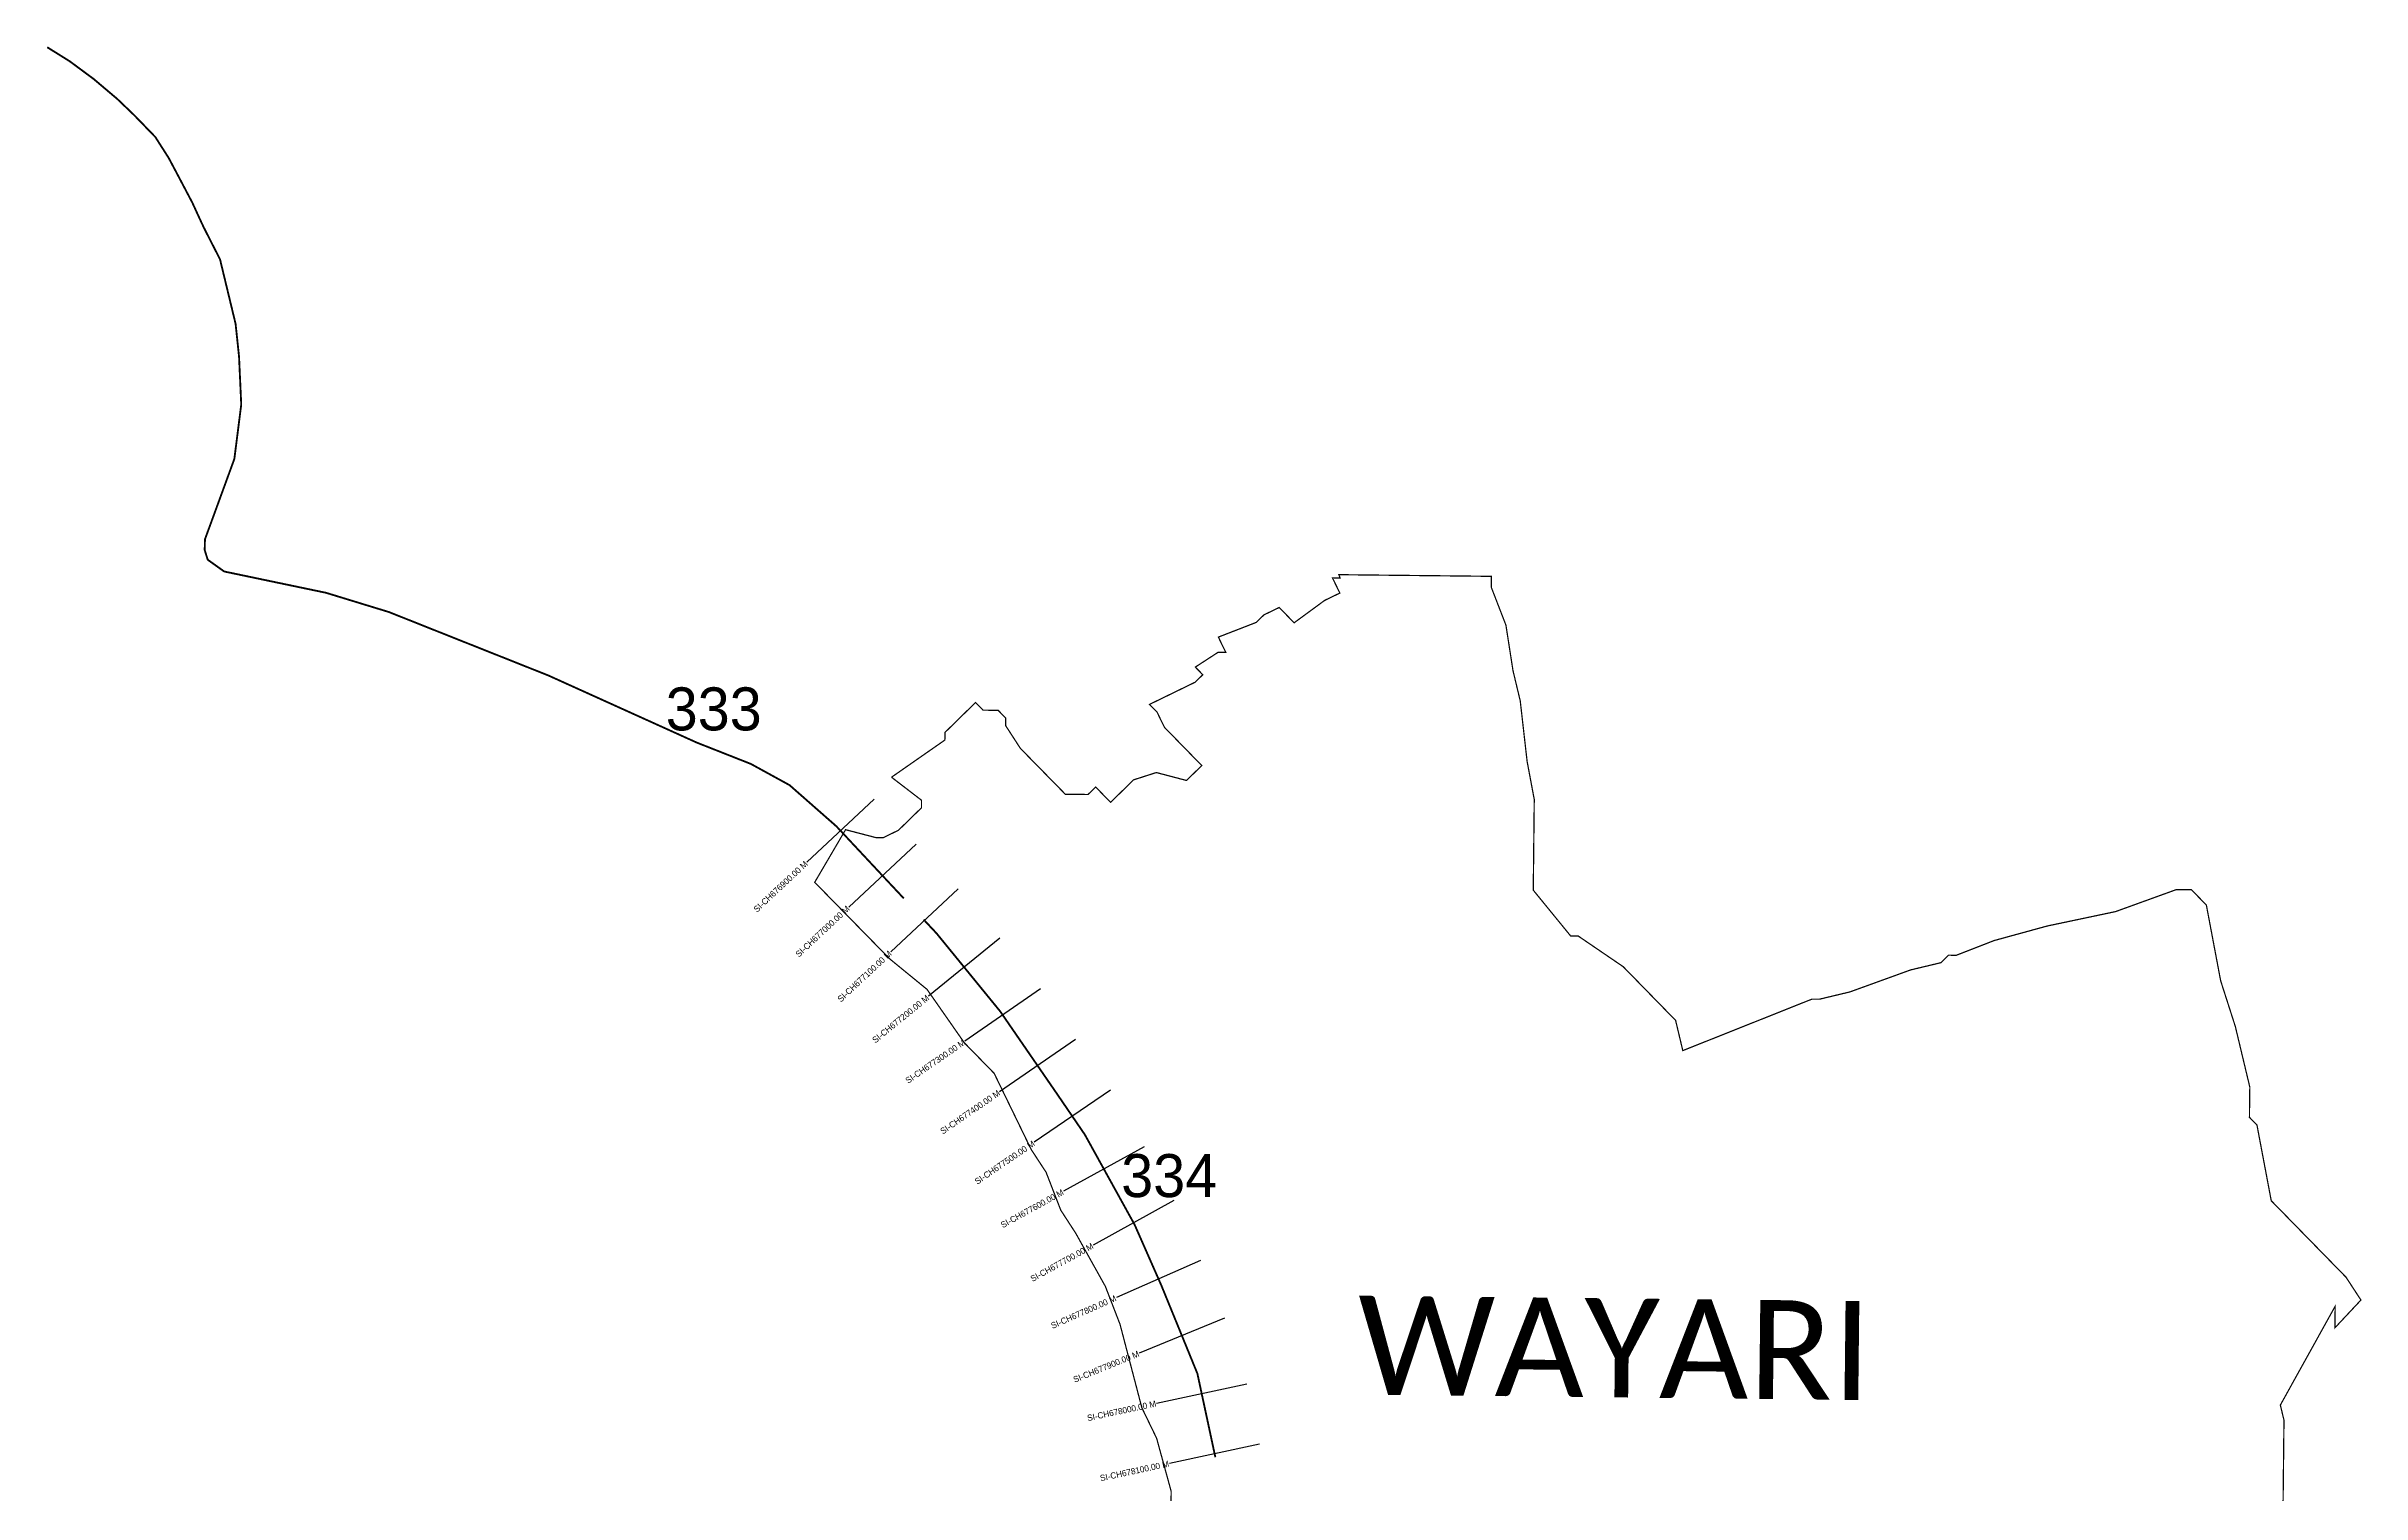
# Model space of a CAD drawing. Header units: metres. Extents: x 335890 to 339658, y 1771296 to 1775581.
# Drawn here: x 335890 to 339658, y 1773225 to 1775581 of the extents above; entities that cross this region are included whole.
import ezdxf
from ezdxf.enums import TextEntityAlignment as Align

# ---------------------------------------------------------------- set-up
doc = ezdxf.new("R2010")
doc.units = ezdxf.units.M
for name, color, linetype in [('CS', 134, 'Continuous'), ('CSMark', 6, 'Continuous'), ('NATURALLY PROTECTED', 3, 'Continuous'), ('VILLAGE NAME', 250, 'Continuous')]:
    doc.layers.add(name, color=color, linetype=linetype)

msp = doc.modelspace()

# ---------------------------------------------------------------- linework, layer by layer
at = {"color": 6, "const_width": 2}
for points in [[(337265.6, 1774391.3), (337352.4, 1774451.8), (337352.6, 1774464.2), (337402.3, 1774512.9), (337414.5, 1774500.4), (337439.1, 1774500.2), (337451.3, 1774487.7), (337451.2, 1774475.4), (337475.3, 1774438.2), (337548.4, 1774363.6), (337585.3, 1774363.2), (337597.8, 1774375.3), (337622.1, 1774350.4), (337659.4, 1774387), (337696.5, 1774398.9), (337745.6, 1774386), (337770.4, 1774410.3), (337709.6, 1774472.6), (337697.6, 1774497.3), (337685.4, 1774509.8), (337759.6, 1774545.9), (337772.1, 1774558.1), (337759.9, 1774570.5), (337797.1, 1774594.7), (337809.4, 1774594.6), (337797.4, 1774619.3), (337859.2, 1774643.3), (337871.6, 1774655.5), (337896.4, 1774667.5), (337920.7, 1774642.6), (337970.3, 1774679), (337995.1, 1774691), (337983, 1774715.7), (337995.4, 1774715.6), (337993.5, 1774720.9), (338241.6, 1774718.2), (338241.4, 1774700.6), (338265.3, 1774638.8), (338276.8, 1774564.8), (338288.6, 1774515.5), (338299.8, 1774416.9), (338311.4, 1774355.2), (338309.8, 1774207.5), (338370.6, 1774133), (338382.9, 1774132.9), (338456.2, 1774082.9), (338541.4, 1773995.6), (338553.1, 1773946.4), (338763.3, 1774030.2), (338775.6, 1774030.1), (338825, 1774041.9), (338923.8, 1774077.7), (338973.2, 1774089.5), (338985.6, 1774101.7), (338998, 1774101.5), (339059.7, 1774125.5), (339146.2, 1774149.2), (339257.2, 1774172.6), (339356.1, 1774208.4), (339380.7, 1774208.2), (339405, 1774183.3), (339428.3, 1774059.9), (339452.1, 1773985.8), (339475.7, 1773887.1), (339475.1, 1773837.9), (339487.3, 1773825.4), (339510.6, 1773702.1), (339632.3, 1773577.6), (339656.5, 1773540.5), (339614.2, 1773495.3), (339614.6, 1773530.4), (339525.4, 1773369.6), (339531.3, 1773344.9), (339529.7, 1773197.2)], [(337718.8, 1773057), (337720.6, 1773229.3), (337696.9, 1773315.7), (337672.9, 1773365.2), (337637.4, 1773501), (337613.5, 1773562.8), (337565.2, 1773649.4), (337541, 1773686.7), (337517.1, 1773748.4), (337492.8, 1773785.6), (337432.6, 1773909.4), (337384, 1773959.2), (337323.4, 1774046), (337262.4, 1774095.9), (337140.6, 1774220.3), (337190.8, 1774305.9), (337239.9, 1774293.1), (337252.2, 1774293), (337276.9, 1774305), (337314.3, 1774341.5), (337314.4, 1774353.8), (337265.6, 1774391.3)]]:
    msp.add_lwpolyline(points, dxfattribs=at)
at = {"layer": 'CS'}
for p, q in [((337237.2, 1774355.6), (337127.6, 1774253.2)), ((337305.5, 1774282.6), (337195.9, 1774180.1)), ((337373.8, 1774209.6), (337264.3, 1774107.1)), ((337441.8, 1774129.6), (337325.6, 1774034.8)), ((337508.2, 1774046.9), (337384.7, 1773961.7)), ((337565, 1773964.6), (337441.5, 1773879.4)), ((337621.7, 1773881.8), (337497.8, 1773797.3)), ((337676.7, 1773790), (337545.4, 1773717.5)), ((337725, 1773702.5), (337593.7, 1773630)), ((337768.6, 1773605.1), (337631.4, 1773544.6)), ((337807.6, 1773510.8), (337668.7, 1773454.1)), ((337843.7, 1773403.8), (337697, 1773372.4)), ((337864.6, 1773306), (337717.9, 1773274.6))]:
    msp.add_line(p, q, dxfattribs=at)
at = {"layer": 'NATURALLY PROTECTED', "const_width": 3, "flags": 128}
for points in [[(335891.8, 1775579.2), (335928.5, 1775556.3), (335967.3, 1775527.6), (336005.6, 1775495.2), (336033.6, 1775468.4), (336067.7, 1775433.1), (336089.6, 1775398.8), (336108.5, 1775363.1), (336128, 1775326.1), (336138.5, 1775303.2), (336146.3, 1775286.4), (336173, 1775234), (336198.3, 1775129.1), (336203.9, 1775076.1), (336207.5, 1774997.8), (336196.3, 1774909.3), (336162.7, 1774817.3), (336148.5, 1774778.6), (336148, 1774761), (336153, 1774745.2), (336179.7, 1774726.1), (336251.3, 1774711.1), (336345.5, 1774691.4), (336447.8, 1774660.1), (336707.4, 1774556.8), (336948.6, 1774447.7), (337036.8, 1774412.9), (337099.7, 1774378.4), (337175.9, 1774311.4), (337261.3, 1774220), (337285.5, 1774194.2)], [(337317.9, 1774159.6), (337338.7, 1774137.4), (337442.3, 1774010.4), (337533.9, 1773877.4), (337580.2, 1773809.6), (337661.1, 1773663.2), (337704.8, 1773563.9), (337763.3, 1773420.8), (337792.5, 1773284.7)]]:
    msp.add_lwpolyline(points, dxfattribs=at)

# ---------------------------------------------------------------- texts
at = {"char_height": 70, "attachment_point": 1}
for s, width, insert in [('333', 168.403, (336898.2, 1774537.5)), ('334', 95.172, (337639.3, 1773778))]:
    msp.add_mtext_dynamic_manual_height_columns(s, width=width, gutter_width=1, heights=[0], dxfattribs=dict(at, insert=insert))
at = {"layer": 'CSMark'}
for s, rotation, p in [('SI-CH676900.00 M', 43.0954, (337126.9, 1774252.5)), ('SI-CH677000.00 M', 43.0954, (337195.2, 1774179.5)), ('SI-CH677100.00 M', 43.0954, (337263.5, 1774106.4)), ('SI-CH677200.00 M', 39.2047, (337324.8, 1774034.1)), ('SI-CH677300.00 M', 34.585, (337383.9, 1773961.2)), ('SI-CH677400.00 M', 34.585, (337440.6, 1773878.8)), ('SI-CH677500.00 M', 34.3019, (337497, 1773796.7)), ('SI-CH677600.00 M', 28.9192, (337544.5, 1773717)), ('SI-CH677700.00 M', 28.9192, (337592.9, 1773629.5)), ('SI-CH677800.00 M', 23.7738, (337630.4, 1773544.2)), ('SI-CH677900.00 M', 22.2363, (337667.8, 1773453.7)), ('SI-CH678000.00 M', 12.0838, (337696, 1773372.2)), ('SI-CH678100.00 M', 12.0838, (337716.9, 1773274.4))]:
    msp.add_text(s, height=10, rotation=rotation, dxfattribs=at).set_placement(p, align=Align.MIDDLE_RIGHT)
at = {"layer": 'VILLAGE NAME', "insert": (338024.9, 1773547.8), "char_height": 161.109, "attachment_point": 1, "rotation": 359.3742}
msp.add_mtext_dynamic_manual_height_columns('{\\fCalibri|b0|i0|c0|p34;WAYARI}', width=1589.786, gutter_width=805.5, heights=[0], dxfattribs=at)

doc.saveas('drawing.dxf')
